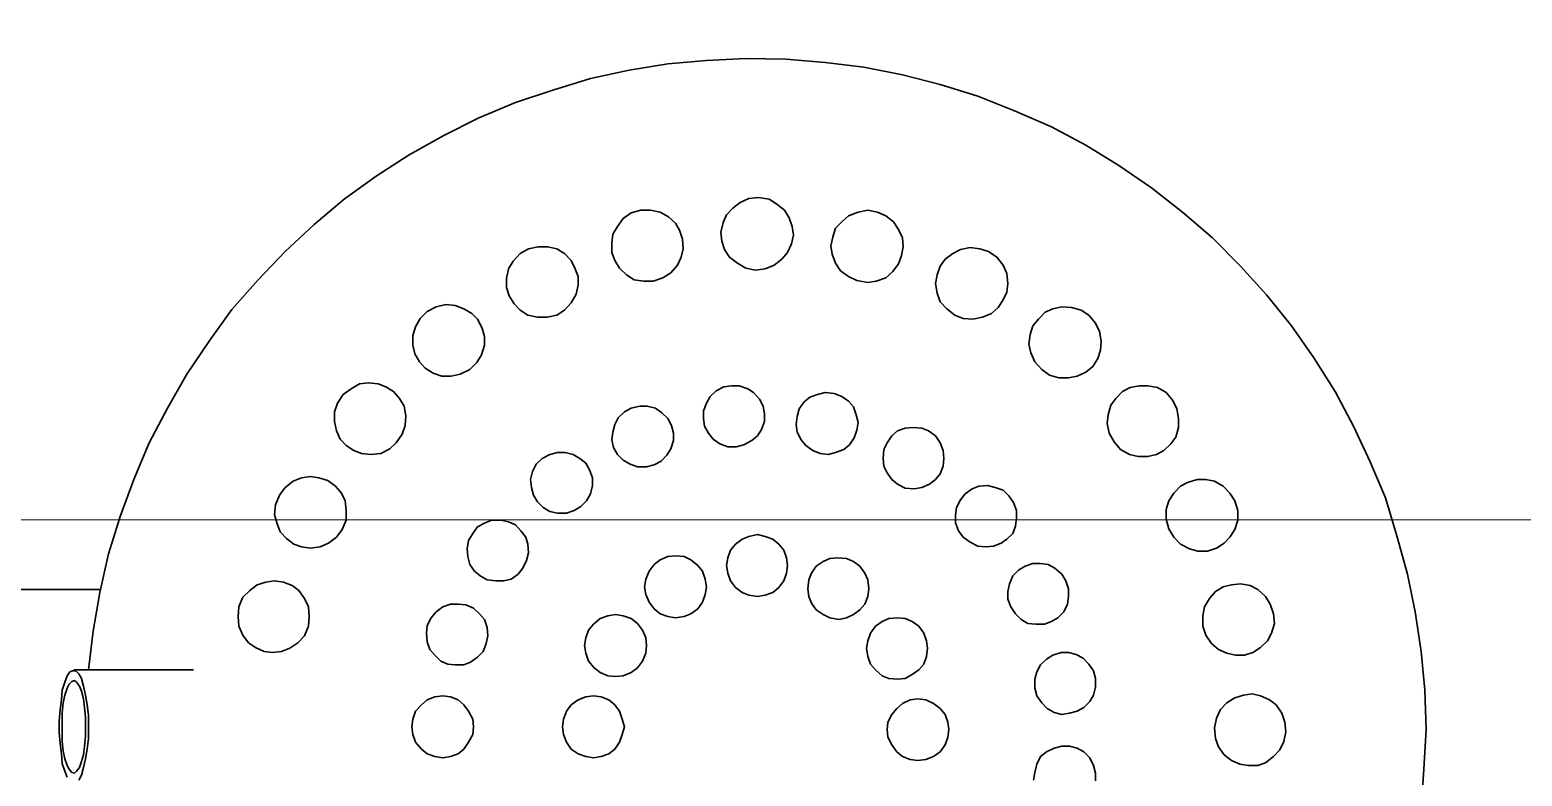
# Model space of a CAD drawing. Extents: x 3377 to 3790, y 1673 to 1846.
# Drawn here: x 3451.4244 to 3451.5698, y 1696.7897 to 1696.8624 of the extents above; entities that cross this region are included whole.
import ezdxf

# ---------------------------------------------------------------- set-up
doc = ezdxf.new("R2010")
doc.units = 0
doc.header["$LTSCALE"] = 2
doc.layers.add('. hachura', color=8, linetype='Continuous', lineweight=0)
doc.layers.add('A-PARED', color=4, linetype='Continuous')
doc.layers.add('Layer 1', color=7, linetype='Continuous')

# ---------------------------------------------------------------- blocks, each defined once
blk = doc.blocks.new('A$C65ee73db')
at = {"layer": 'Layer 1', "color": 8, "lineweight": 35}
for points in [[(0.05025, 0.43553), (0.0539, 0.43628)], [(0.0539, 0.43628), (0.05778, 0.43687)], [(0.05778, 0.43687), (0.06154, 0.43722)], [(0.06154, 0.43722), (0.06538, 0.43734)], [(0.06538, 0.43734), (0.06923, 0.43714)], [(0.06923, 0.43714), (0.07311, 0.43687)], [(0.04649, 0.43451), (0.05025, 0.43553)], [(0.03931, 0.43189), (0.0428, 0.43338)], [(0.0428, 0.43338), (0.04649, 0.43451)], [(0.03582, 0.43028), (0.03931, 0.43189)], [(0.03245, 0.42848), (0.03582, 0.43028)], [(0.02916, 0.4264), (0.03245, 0.42848)], [(0.02606, 0.42424), (0.02916, 0.4264)], [(0.02304, 0.42181), (0.02606, 0.42424)], [(0.06295, 0.42275), (0.06378, 0.4233)], [(0.06378, 0.4233), (0.06464, 0.42358)], [(0.06464, 0.42358), (0.06558, 0.42369)], [(0.06558, 0.42369), (0.06652, 0.4235)], [(0.06652, 0.4235), (0.06734, 0.42311)], [(0.06734, 0.42311), (0.06801, 0.42248)], [(0.02022, 0.41926), (0.02304, 0.42181)], [(0.05174, 0.42095), (0.05241, 0.42169)], [(0.05241, 0.42169), (0.05315, 0.42216)], [(0.05315, 0.42216), (0.05409, 0.42248)], [(0.05409, 0.42248), (0.05503, 0.42256)], [(0.05503, 0.42256), (0.05597, 0.42228)], [(0.05597, 0.42228), (0.05672, 0.42189)], [(0.05672, 0.42189), (0.05739, 0.42122)], [(0.06209, 0.42122), (0.06248, 0.42209)], [(0.06248, 0.42209), (0.06295, 0.42275)], [(0.06801, 0.42248), (0.0686, 0.42169)], [(0.0686, 0.42169), (0.06887, 0.42095)], [(0.05119, 0.41926), (0.05135, 0.4202)], [(0.05135, 0.4202), (0.05174, 0.42095)], [(0.05739, 0.42122), (0.05786, 0.42048)], [(0.05786, 0.42048), (0.05813, 0.41966)], [(0.0619, 0.4204), (0.06209, 0.42122)], [(0.06201, 0.41954), (0.0619, 0.4204)], [(0.06887, 0.42095), (0.06887, 0.42001)], [(0.01747, 0.41652), (0.02022, 0.41926)], [(0.04233, 0.41824), (0.04308, 0.41871)], [(0.04308, 0.41871), (0.04402, 0.41899)], [(0.04402, 0.41899), (0.04496, 0.41899)], [(0.04496, 0.41899), (0.0459, 0.41871)], [(0.0459, 0.41871), (0.04664, 0.41824)], [(0.05127, 0.4184), (0.05119, 0.41926)], [(0.05813, 0.41879), (0.05794, 0.41793)], [(0.05813, 0.41966), (0.05813, 0.41879)], [(0.06229, 0.41871), (0.06201, 0.41954)], [(0.06276, 0.41793), (0.06229, 0.41871)], [(0.06876, 0.41919), (0.0684, 0.4184)], [(0.06887, 0.42001), (0.06876, 0.41919)], [(0.04119, 0.41672), (0.04167, 0.41758)], [(0.04167, 0.41758), (0.04233, 0.41824)], [(0.04664, 0.41824), (0.04723, 0.41766)], [(0.04723, 0.41766), (0.0477, 0.41691)], [(0.05147, 0.41758), (0.05127, 0.4184)], [(0.05194, 0.41683), (0.05147, 0.41758)], [(0.05794, 0.41793), (0.05758, 0.41711)], [(0.06342, 0.4173), (0.06276, 0.41793)], [(0.06425, 0.41691), (0.06342, 0.4173)], [(0.06782, 0.41766), (0.06707, 0.41711)], [(0.0684, 0.4184), (0.06782, 0.41766)], [(0.01497, 0.41362), (0.01747, 0.41652)], [(0.041, 0.41589), (0.04119, 0.41672)], [(0.041, 0.41503), (0.041, 0.41589)], [(0.0477, 0.41691), (0.04798, 0.41605)], [(0.04798, 0.41605), (0.04798, 0.41511)], [(0.0526, 0.41625), (0.05194, 0.41683)], [(0.05343, 0.41577), (0.0526, 0.41625)], [(0.05617, 0.41589), (0.05531, 0.41558)], [(0.05699, 0.41644), (0.05617, 0.41589)], [(0.05758, 0.41711), (0.05699, 0.41644)], [(0.06519, 0.41672), (0.06425, 0.41691)], [(0.06625, 0.41683), (0.06519, 0.41672)], [(0.06707, 0.41711), (0.06625, 0.41683)], [(0.04131, 0.41409), (0.041, 0.41503)], [(0.04798, 0.41511), (0.04778, 0.41428)], [(0.05429, 0.41558), (0.05343, 0.41577)], [(0.05531, 0.41558), (0.05429, 0.41558)], [(0.01261, 0.4106), (0.01497, 0.41362)], [(0.03331, 0.41268), (0.03414, 0.41307)], [(0.03414, 0.41307), (0.03508, 0.41323)], [(0.03508, 0.41323), (0.03594, 0.41323)], [(0.03594, 0.41323), (0.03688, 0.41295)], [(0.03688, 0.41295), (0.03755, 0.41248)], [(0.04167, 0.41342), (0.04131, 0.41409)], [(0.04233, 0.41276), (0.04167, 0.41342)], [(0.04731, 0.41342), (0.04664, 0.41276)], [(0.04778, 0.41428), (0.04731, 0.41342)], [(0.03206, 0.41119), (0.03253, 0.41201)], [(0.03253, 0.41201), (0.03331, 0.41268)], [(0.03755, 0.41248), (0.03818, 0.41181)], [(0.03818, 0.41181), (0.03857, 0.41107)], [(0.04308, 0.41228), (0.04233, 0.41276)], [(0.04394, 0.41201), (0.04308, 0.41228)], [(0.04488, 0.41201), (0.04394, 0.41201)], [(0.04582, 0.41228), (0.04488, 0.41201)], [(0.04664, 0.41276), (0.04582, 0.41228)], [(0.01042, 0.40742), (0.01261, 0.4106)], [(0.0319, 0.41025), (0.03206, 0.41119)], [(0.0319, 0.40938), (0.0319, 0.41025)], [(0.03857, 0.41107), (0.03876, 0.41025)], [(0.03876, 0.41025), (0.03876, 0.40931)], [(0.03206, 0.40852), (0.0319, 0.40938)], [(0.03876, 0.40931), (0.03857, 0.40844)], [(0.00846, 0.40421), (0.01042, 0.40742)], [(0.03245, 0.40778), (0.03206, 0.40852)], [(0.03312, 0.40711), (0.03245, 0.40778)], [(0.03378, 0.40664), (0.03312, 0.40711)], [(0.0381, 0.40758), (0.03735, 0.40695)], [(0.03857, 0.40844), (0.0381, 0.40758)], [(0.02661, 0.40554), (0.02755, 0.4057)], [(0.02755, 0.4057), (0.02841, 0.40562)], [(0.03473, 0.40637), (0.03378, 0.40664)], [(0.03555, 0.40629), (0.03473, 0.40637)], [(0.03649, 0.40648), (0.03555, 0.40629)], [(0.03735, 0.40695), (0.03649, 0.40648)], [(0.00665, 0.40084), (0.00846, 0.40421)], [(0.02453, 0.40374), (0.025, 0.40448)], [(0.025, 0.40448), (0.02579, 0.40515)], [(0.02579, 0.40515), (0.02661, 0.40554)], [(0.02841, 0.40562), (0.02924, 0.40535)], [(0.02924, 0.40535), (0.03002, 0.40488)], [(0.03002, 0.40488), (0.03057, 0.40421)], [(0.03057, 0.40421), (0.03096, 0.40335)], [(0.05841, 0.40393), (0.05899, 0.40448)], [(0.05899, 0.40448), (0.05966, 0.40495)], [(0.05966, 0.40495), (0.06041, 0.40515)], [(0.06041, 0.40515), (0.06123, 0.40515)], [(0.06123, 0.40515), (0.06201, 0.40495)], [(0.06201, 0.40495), (0.06264, 0.4046)], [(0.06264, 0.4046), (0.06323, 0.40401)], [(0.06754, 0.40401), (0.06813, 0.4046)], [(0.06813, 0.4046), (0.06887, 0.40495)], [(0.06887, 0.40495), (0.06962, 0.40515)], [(0.06962, 0.40515), (0.07036, 0.40515)], [(0.02418, 0.40186), (0.02426, 0.4028)], [(0.02426, 0.4028), (0.02453, 0.40374)], [(0.03096, 0.40335), (0.03112, 0.40252)], [(0.05786, 0.40252), (0.05805, 0.40327)], [(0.05805, 0.40327), (0.05841, 0.40393)], [(0.06323, 0.40401), (0.06358, 0.40335)], [(0.06358, 0.40335), (0.06378, 0.4026)], [(0.06699, 0.4026), (0.06719, 0.40335)], [(0.06719, 0.40335), (0.06754, 0.40401)], [(0.02438, 0.40099), (0.02418, 0.40186)], [(0.03112, 0.40158), (0.03084, 0.40064)], [(0.03112, 0.40252), (0.03112, 0.40158)], [(0.04966, 0.40119), (0.05025, 0.40186)], [(0.05025, 0.40186), (0.05088, 0.40225)], [(0.05088, 0.40225), (0.05166, 0.40252)], [(0.05166, 0.40252), (0.05241, 0.40252)], [(0.05241, 0.40252), (0.05315, 0.40241)], [(0.05315, 0.40241), (0.0539, 0.40205)], [(0.0539, 0.40205), (0.05449, 0.40146)], [(0.05449, 0.40146), (0.05484, 0.40084)], [(0.05786, 0.40178), (0.05786, 0.40252)], [(0.05813, 0.40099), (0.05786, 0.40178)], [(0.06389, 0.40186), (0.0637, 0.40111)], [(0.06378, 0.4026), (0.06389, 0.40186)], [(0.06699, 0.40186), (0.06699, 0.4026)], [(0.06719, 0.40111), (0.06699, 0.40186)], [(0.00509, 0.39723), (0.00665, 0.40084)], [(0.02473, 0.40025), (0.02438, 0.40099)], [(0.02539, 0.39958), (0.02473, 0.40025)], [(0.0303, 0.3999), (0.02955, 0.39923)], [(0.03084, 0.40064), (0.0303, 0.3999)], [(0.04919, 0.39978), (0.04931, 0.40052)], [(0.04931, 0.40052), (0.04966, 0.40119)], [(0.05484, 0.40084), (0.05511, 0.40017)], [(0.05511, 0.40017), (0.05511, 0.39931)], [(0.05852, 0.40037), (0.05813, 0.40099)], [(0.05907, 0.39978), (0.05852, 0.40037)], [(0.06276, 0.3999), (0.06209, 0.39943)], [(0.06331, 0.40044), (0.06276, 0.3999)], [(0.0637, 0.40111), (0.06331, 0.40044)], [(0.06754, 0.40037), (0.06719, 0.40111)], [(0.06801, 0.39978), (0.06754, 0.40037)], [(0.02606, 0.39903), (0.02539, 0.39958)], [(0.02688, 0.39876), (0.02606, 0.39903)], [(0.02783, 0.39864), (0.02688, 0.39876)], [(0.02869, 0.39884), (0.02783, 0.39864)], [(0.02955, 0.39923), (0.02869, 0.39884)], [(0.04919, 0.39903), (0.04919, 0.39978)], [(0.04947, 0.39829), (0.04919, 0.39903)], [(0.05503, 0.39856), (0.05464, 0.3979)], [(0.05511, 0.39931), (0.05503, 0.39856)], [(0.05974, 0.39943), (0.05907, 0.39978)], [(0.06048, 0.39923), (0.05974, 0.39943)], [(0.06135, 0.39923), (0.06048, 0.39923)], [(0.06209, 0.39943), (0.06135, 0.39923)], [(0.06876, 0.39943), (0.06801, 0.39978)], [(0.06954, 0.39923), (0.06876, 0.39943)], [(0.07029, 0.39911), (0.06954, 0.39923)], [(0.00368, 0.39366), (0.00509, 0.39723)], [(0.04261, 0.39668), (0.04327, 0.39715)], [(0.04327, 0.39715), (0.04402, 0.39743)], [(0.04402, 0.39743), (0.04476, 0.39743)], [(0.04476, 0.39743), (0.04555, 0.39735)], [(0.04555, 0.39735), (0.04629, 0.39707)], [(0.04629, 0.39707), (0.04684, 0.39649)], [(0.04986, 0.39762), (0.04947, 0.39829)], [(0.05041, 0.39707), (0.04986, 0.39762)], [(0.05119, 0.39676), (0.05041, 0.39707)], [(0.05409, 0.39735), (0.05343, 0.39688)], [(0.05464, 0.3979), (0.05409, 0.39735)], [(0.01881, 0.39472), (0.01936, 0.39554)], [(0.01936, 0.39554), (0.02014, 0.39613)], [(0.02014, 0.39613), (0.02096, 0.39649)], [(0.02096, 0.39649), (0.02191, 0.3966)], [(0.02191, 0.3966), (0.02277, 0.39649)], [(0.02277, 0.39649), (0.02351, 0.39613)], [(0.02351, 0.39613), (0.02426, 0.39566)], [(0.02426, 0.39566), (0.02485, 0.395)], [(0.04178, 0.39535), (0.04206, 0.39613)], [(0.04206, 0.39613), (0.04261, 0.39668)], [(0.04684, 0.39649), (0.04723, 0.39594)], [(0.04723, 0.39594), (0.04751, 0.39519)], [(0.05194, 0.3966), (0.05119, 0.39676)], [(0.05268, 0.3966), (0.05194, 0.3966)], [(0.05343, 0.39688), (0.05268, 0.3966)], [(0.01853, 0.39386), (0.01881, 0.39472)], [(0.02485, 0.395), (0.0252, 0.39413)], [(0.0252, 0.39413), (0.02539, 0.39319)], [(0.04159, 0.3946), (0.04178, 0.39535)], [(0.04167, 0.39378), (0.04159, 0.3946)], [(0.04751, 0.39519), (0.04759, 0.39441)], [(0.04759, 0.39441), (0.04751, 0.39366)], [(0.00254, 0.39002), (0.00368, 0.39366)], [(0.01842, 0.39292), (0.01853, 0.39386)], [(0.01861, 0.39198), (0.01842, 0.39292)], [(0.02539, 0.39319), (0.02532, 0.39225)], [(0.04194, 0.39311), (0.04167, 0.39378)], [(0.04241, 0.39245), (0.04194, 0.39311)], [(0.04711, 0.39292), (0.04664, 0.39225)], [(0.04751, 0.39366), (0.04711, 0.39292)], [(0.019, 0.39123), (0.01861, 0.39198)], [(0.01955, 0.39049), (0.019, 0.39123)], [(0.025, 0.39143), (0.02438, 0.39064)], [(0.02532, 0.39225), (0.025, 0.39143)], [(0.043, 0.39198), (0.04241, 0.39245)], [(0.04374, 0.39158), (0.043, 0.39198)], [(0.04449, 0.39151), (0.04374, 0.39158)], [(0.04523, 0.39151), (0.04449, 0.39151)], [(0.04602, 0.39178), (0.04523, 0.39151)], [(0.04664, 0.39225), (0.04602, 0.39178)], [(0.0016, 0.38633), (0.00254, 0.39002)], [(0.02022, 0.39002), (0.01955, 0.39049)], [(0.02108, 0.3897), (0.02022, 0.39002)], [(0.02191, 0.38955), (0.02108, 0.3897)], [(0.02285, 0.3897), (0.02191, 0.38955)], [(0.02371, 0.39002), (0.02285, 0.3897)], [(0.02438, 0.39064), (0.02371, 0.39002)], [(0.03676, 0.38955), (0.03743, 0.39002)], [(0.03743, 0.39002), (0.03818, 0.39029)], [(0.03818, 0.39029), (0.03896, 0.39037)], [(0.03896, 0.39037), (0.0397, 0.39029)], [(0.0397, 0.39029), (0.04045, 0.39002)], [(0.04045, 0.39002), (0.041, 0.38955)], [(0.06284, 0.38935), (0.06331, 0.39002)], [(0.06331, 0.39002), (0.06389, 0.39049)], [(0.06389, 0.39049), (0.06464, 0.39076)], [(0.06464, 0.39076), (0.06538, 0.39084)], [(0.06538, 0.39084), (0.06613, 0.39076)], [(0.06613, 0.39076), (0.06687, 0.39049)], [(0.06687, 0.39049), (0.06754, 0.39002)], [(0.06754, 0.39002), (0.06801, 0.38935)], [(0.03594, 0.38735), (0.03602, 0.38821)], [(0.03602, 0.38821), (0.03629, 0.38888)], [(0.03629, 0.38888), (0.03676, 0.38955)], [(0.041, 0.38955), (0.04147, 0.38896)], [(0.04147, 0.38896), (0.04178, 0.38821)], [(0.04178, 0.38821), (0.04194, 0.38747)], [(0.05531, 0.38794), (0.05597, 0.38841)], [(0.05597, 0.38841), (0.05672, 0.38868)], [(0.05672, 0.38868), (0.05746, 0.38876)], [(0.05746, 0.38876), (0.05825, 0.38868)], [(0.05825, 0.38868), (0.05899, 0.38841)], [(0.05899, 0.38841), (0.05954, 0.38794)], [(0.06237, 0.38782), (0.06248, 0.3886)], [(0.06248, 0.3886), (0.06284, 0.38935)], [(0.06801, 0.38935), (0.06829, 0.3886)], [(0.06829, 0.3886), (0.0684, 0.38782)], [(0.03602, 0.38661), (0.03594, 0.38735)], [(0.04194, 0.38747), (0.04186, 0.38661)], [(0.05456, 0.38661), (0.05484, 0.38727)], [(0.05484, 0.38727), (0.05531, 0.38794)], [(0.05954, 0.38794), (0.06001, 0.38727)], [(0.06001, 0.38727), (0.06041, 0.38661)], [(0.06248, 0.38708), (0.06237, 0.38782)], [(0.06284, 0.38633), (0.06248, 0.38708)], [(0.06829, 0.38708), (0.06801, 0.38633)], [(0.0684, 0.38782), (0.06829, 0.38708)], [(0.00085, 0.38257), (0.0016, 0.38633)], [(0.01532, 0.38472), (0.01591, 0.38547)], [(0.01591, 0.38547), (0.01665, 0.38594)], [(0.01665, 0.38594), (0.01747, 0.38633)], [(0.01747, 0.38633), (0.01834, 0.38641)], [(0.01834, 0.38641), (0.0192, 0.38625)], [(0.0192, 0.38625), (0.02002, 0.38594)], [(0.02002, 0.38594), (0.02077, 0.38539)], [(0.02077, 0.38539), (0.02136, 0.38472)], [(0.03629, 0.38586), (0.03602, 0.38661)], [(0.03676, 0.38531), (0.03629, 0.38586)], [(0.03743, 0.38484), (0.03676, 0.38531)], [(0.041, 0.38531), (0.04037, 0.38484)], [(0.04147, 0.38586), (0.041, 0.38531)], [(0.04186, 0.38661), (0.04147, 0.38586)], [(0.05449, 0.38586), (0.05456, 0.38661)], [(0.05456, 0.385), (0.05449, 0.38586)], [(0.06041, 0.38661), (0.06048, 0.38586)], [(0.06048, 0.38586), (0.06041, 0.385)], [(0.06331, 0.38578), (0.06284, 0.38633)], [(0.06389, 0.38531), (0.06331, 0.38578)], [(0.06464, 0.38492), (0.06389, 0.38531)], [(0.06687, 0.38531), (0.06613, 0.38492)], [(0.06754, 0.38578), (0.06687, 0.38531)], [(0.06801, 0.38633), (0.06754, 0.38578)], [(0.01477, 0.38296), (0.01497, 0.3839)], [(0.01497, 0.3839), (0.01532, 0.38472)], [(0.02136, 0.38472), (0.02171, 0.38378)], [(0.0381, 0.38453), (0.03743, 0.38484)], [(0.03896, 0.38445), (0.0381, 0.38453)], [(0.0397, 0.38453), (0.03896, 0.38445)], [(0.04037, 0.38484), (0.0397, 0.38453)], [(0.05484, 0.38437), (0.05456, 0.385)], [(0.05531, 0.3837), (0.05484, 0.38437)], [(0.06013, 0.38437), (0.05954, 0.3837)], [(0.06041, 0.385), (0.06013, 0.38437)], [(0.06538, 0.38484), (0.06464, 0.38492)], [(0.06613, 0.38492), (0.06538, 0.38484)], [(0.00038, 0.3788), (0.00085, 0.38257)], [(0.01497, 0.38202), (0.01477, 0.38296)], [(0.02183, 0.38296), (0.02163, 0.3819)], [(0.02171, 0.38378), (0.02183, 0.38296)], [(0.04947, 0.38217), (0.05013, 0.38265)], [(0.05013, 0.38265), (0.0508, 0.38296)], [(0.0508, 0.38296), (0.05166, 0.38304)], [(0.05166, 0.38304), (0.05241, 0.38296)], [(0.05241, 0.38296), (0.05315, 0.38265)], [(0.05315, 0.38265), (0.0537, 0.38217)], [(0.05597, 0.38323), (0.05531, 0.3837)], [(0.05672, 0.38296), (0.05597, 0.38323)], [(0.05746, 0.38284), (0.05672, 0.38296)], [(0.05825, 0.38296), (0.05746, 0.38284)], [(0.05899, 0.38323), (0.05825, 0.38296)], [(0.05954, 0.3837), (0.05899, 0.38323)], [(0.01532, 0.38108), (0.01497, 0.38202)], [(0.01591, 0.38041), (0.01532, 0.38108)], [(0.02124, 0.38108), (0.02069, 0.38029)], [(0.02163, 0.3819), (0.02124, 0.38108)], [(0.03292, 0.38041), (0.03339, 0.38108)], [(0.03339, 0.38108), (0.03394, 0.38155)], [(0.03394, 0.38155), (0.03473, 0.38182)], [(0.03473, 0.38182), (0.03547, 0.38202)], [(0.03547, 0.38202), (0.03622, 0.3819)], [(0.03622, 0.3819), (0.03696, 0.38163)], [(0.03696, 0.38163), (0.03763, 0.38116)], [(0.03763, 0.38116), (0.0381, 0.38061)], [(0.04872, 0.38088), (0.049, 0.38155)], [(0.049, 0.38155), (0.04947, 0.38217)], [(0.0537, 0.38217), (0.05417, 0.38155)], [(0.05417, 0.38155), (0.05449, 0.38088)], [(0.01653, 0.37982), (0.01591, 0.38041)], [(0.0174, 0.37955), (0.01653, 0.37982)], [(0.01826, 0.37935), (0.0174, 0.37955)], [(0.01908, 0.37947), (0.01826, 0.37935)], [(0.01995, 0.37982), (0.01908, 0.37947)], [(0.02069, 0.38029), (0.01995, 0.37982)], [(0.03253, 0.3788), (0.03265, 0.37967)], [(0.03265, 0.37967), (0.03292, 0.38041)], [(0.0381, 0.38061), (0.03837, 0.37982)], [(0.03837, 0.37982), (0.03857, 0.37908)], [(0.04864, 0.38002), (0.04872, 0.38088)], [(0.04872, 0.37927), (0.04864, 0.38002)], [(0.05449, 0.38088), (0.05464, 0.38014)], [(0.05464, 0.38014), (0.05449, 0.37927)], [(0.00007, 0.37496), (0.00038, 0.3788)], [(0.03273, 0.37806), (0.03253, 0.3788)], [(0.033, 0.37731), (0.03273, 0.37806)], [(0.03849, 0.37833), (0.03818, 0.37759)], [(0.03857, 0.37908), (0.03849, 0.37833)], [(0.049, 0.37861), (0.04872, 0.37927)], [(0.04947, 0.37794), (0.049, 0.37861)], [(0.05417, 0.37861), (0.0537, 0.37794)], [(0.05449, 0.37927), (0.05417, 0.37861)], [(0.03347, 0.37673), (0.033, 0.37731)], [(0.03414, 0.37626), (0.03347, 0.37673)], [(0.03771, 0.37692), (0.03716, 0.37645)], [(0.03818, 0.37759), (0.03771, 0.37692)], [(0.05013, 0.37747), (0.04947, 0.37794)], [(0.0508, 0.3772), (0.05013, 0.37747)], [(0.05166, 0.37712), (0.0508, 0.3772)], [(0.05241, 0.3772), (0.05166, 0.37712)], [(0.05307, 0.37747), (0.05241, 0.3772)], [(0.0537, 0.37794), (0.05307, 0.37747)], [(0.01477, 0.37484), (0.01551, 0.37531)], [(0.01551, 0.37531), (0.01638, 0.37559)], [(0.01638, 0.37559), (0.0172, 0.37571)], [(0.0172, 0.37571), (0.01806, 0.37551)], [(0.01806, 0.37551), (0.01889, 0.37512)], [(0.01889, 0.37512), (0.01955, 0.37457)], [(0.03488, 0.37606), (0.03414, 0.37626)], [(0.03567, 0.37598), (0.03488, 0.37606)], [(0.03641, 0.37606), (0.03567, 0.37598)], [(0.03716, 0.37645), (0.03641, 0.37606)], [(0.04864, 0.37504), (0.04939, 0.37512)], [(0.04939, 0.37512), (0.05013, 0.37504)], [(-0.00001, 0.37108), (0.00007, 0.37496)], [(0.01371, 0.37335), (0.01418, 0.3741)], [(0.01418, 0.3741), (0.01477, 0.37484)], [(0.01955, 0.37457), (0.02014, 0.37382)], [(0.02014, 0.37382), (0.02049, 0.37296)], [(0.04657, 0.37296), (0.04684, 0.37371)], [(0.04684, 0.37371), (0.04731, 0.37429)], [(0.04731, 0.37429), (0.0479, 0.37477)], [(0.0479, 0.37477), (0.04864, 0.37504)], [(0.05013, 0.37504), (0.05088, 0.37477)], [(0.05088, 0.37477), (0.05155, 0.37429)], [(0.05155, 0.37429), (0.05202, 0.37371)], [(0.05202, 0.37371), (0.05229, 0.37296)], [(0.01355, 0.37229), (0.01371, 0.37335)], [(0.01363, 0.37135), (0.01355, 0.37229)], [(0.02049, 0.37296), (0.02061, 0.37202)], [(0.03253, 0.37182), (0.0332, 0.37241)], [(0.0332, 0.37241), (0.03386, 0.37277)], [(0.03386, 0.37277), (0.03461, 0.37288)], [(0.03461, 0.37288), (0.03535, 0.37288)], [(0.03535, 0.37288), (0.03614, 0.37261)], [(0.03614, 0.37261), (0.03676, 0.37222)], [(0.03676, 0.37222), (0.03723, 0.37167)], [(0.04637, 0.37222), (0.04657, 0.37296)], [(0.04657, 0.37135), (0.04637, 0.37222)], [(0.05229, 0.37296), (0.05241, 0.37222)], [(0.05241, 0.37222), (0.05229, 0.37135)], [(0.00019, 0.36724), (-0.00001, 0.37108)], [(0.01403, 0.37053), (0.01363, 0.37135)], [(0.02042, 0.37108), (0.01995, 0.37026)], [(0.02061, 0.37202), (0.02042, 0.37108)], [(0.0319, 0.37041), (0.03218, 0.37128)], [(0.03218, 0.37128), (0.03253, 0.37182)], [(0.03723, 0.37167), (0.03763, 0.37088)], [(0.03763, 0.37088), (0.03782, 0.37014)], [(0.04684, 0.37073), (0.04657, 0.37135)], [(0.05229, 0.37135), (0.05202, 0.37073)], [(0.01457, 0.36979), (0.01403, 0.37053)], [(0.01524, 0.3692), (0.01457, 0.36979)], [(0.01936, 0.36947), (0.01861, 0.369)], [(0.01995, 0.37026), (0.01936, 0.36947)], [(0.0319, 0.36967), (0.0319, 0.37041)], [(0.03198, 0.36892), (0.0319, 0.36967)], [(0.03782, 0.36932), (0.03755, 0.36853)], [(0.03782, 0.37014), (0.03782, 0.36932)], [(0.04731, 0.37006), (0.04684, 0.37073)], [(0.0479, 0.36959), (0.04731, 0.37006)], [(0.04864, 0.36932), (0.0479, 0.36959)], [(0.04939, 0.3692), (0.04864, 0.36932)], [(0.05013, 0.36932), (0.04939, 0.3692)], [(0.05088, 0.36959), (0.05013, 0.36932)], [(0.05155, 0.37006), (0.05088, 0.36959)], [(0.05202, 0.37073), (0.05155, 0.37006)], [(0.01599, 0.36885), (0.01524, 0.3692)], [(0.01693, 0.36865), (0.01599, 0.36885)], [(0.01779, 0.36873), (0.01693, 0.36865)], [(0.01861, 0.369), (0.01779, 0.36873)], [(0.03237, 0.36818), (0.03198, 0.36892)], [(0.03292, 0.36759), (0.03237, 0.36818)], [(0.03708, 0.3679), (0.03649, 0.36743)], [(0.03755, 0.36853), (0.03708, 0.3679)], [(0.00054, 0.36347), (0.00019, 0.36724)], [(0.03359, 0.36724), (0.03292, 0.36759)], [(0.03433, 0.36696), (0.03359, 0.36724)], [(0.03508, 0.36696), (0.03433, 0.36696)], [(0.03582, 0.36704), (0.03508, 0.36696)], [(0.03649, 0.36743), (0.03582, 0.36704)], [(0.04884, 0.36571), (0.04939, 0.36638)], [(0.04939, 0.36638), (0.04994, 0.36685)], [(0.04994, 0.36685), (0.05072, 0.36712)], [(0.05072, 0.36712), (0.05147, 0.36724)], [(0.05147, 0.36724), (0.05221, 0.36712)], [(0.05221, 0.36712), (0.05296, 0.36685)], [(0.05296, 0.36685), (0.05362, 0.36638)], [(0.05362, 0.36638), (0.05409, 0.36571)], [(0.01759, 0.36489), (0.01853, 0.36496)], [(0.01853, 0.36496), (0.01936, 0.36477)], [(0.04845, 0.36422), (0.04853, 0.36508)], [(0.04853, 0.36508), (0.04884, 0.36571)], [(0.05409, 0.36571), (0.05437, 0.36508)], [(0.05437, 0.36508), (0.05449, 0.36422)], [(0.00113, 0.35971), (0.00054, 0.36347)], [(0.01497, 0.36273), (0.01544, 0.36355)], [(0.01544, 0.36355), (0.01606, 0.36422)], [(0.01606, 0.36422), (0.01673, 0.36461)], [(0.01673, 0.36461), (0.01759, 0.36489)], [(0.01936, 0.36477), (0.02014, 0.36441)], [(0.02014, 0.36441), (0.02089, 0.36375)], [(0.02089, 0.36375), (0.02136, 0.363)], [(0.03453, 0.36289), (0.03508, 0.36347)], [(0.03508, 0.36347), (0.03574, 0.36383)], [(0.03574, 0.36383), (0.03649, 0.36402)], [(0.03649, 0.36402), (0.03723, 0.36402)], [(0.03723, 0.36402), (0.03802, 0.36375)], [(0.03802, 0.36375), (0.03865, 0.36336)], [(0.04853, 0.36347), (0.04845, 0.36422)], [(0.04884, 0.36273), (0.04853, 0.36347)], [(0.05437, 0.36347), (0.05409, 0.36273)], [(0.05449, 0.36422), (0.05437, 0.36347)], [(0.01477, 0.36179), (0.01497, 0.36273)], [(0.02136, 0.363), (0.02171, 0.36206)], [(0.02171, 0.36206), (0.02171, 0.36112)], [(0.03386, 0.36147), (0.03406, 0.36226)], [(0.03406, 0.36226), (0.03453, 0.36289)], [(0.03865, 0.36336), (0.03923, 0.36281)], [(0.03923, 0.36281), (0.03959, 0.36214)], [(0.03959, 0.36214), (0.03978, 0.3614)], [(0.04931, 0.36214), (0.04884, 0.36273)], [(0.04994, 0.36167), (0.04931, 0.36214)], [(0.05362, 0.36214), (0.05296, 0.36167)], [(0.05409, 0.36273), (0.05362, 0.36214)], [(0.01477, 0.36085), (0.01477, 0.36179)], [(0.01504, 0.35991), (0.01477, 0.36085)], [(0.02171, 0.36112), (0.02155, 0.36018)], [(0.03386, 0.36073), (0.03386, 0.36147)], [(0.03406, 0.35991), (0.03386, 0.36073)], [(0.03978, 0.3614), (0.03978, 0.36053)], [(0.05072, 0.36132), (0.04994, 0.36167)], [(0.05147, 0.3612), (0.05072, 0.36132)], [(0.05221, 0.36132), (0.05147, 0.3612)], [(0.05296, 0.36167), (0.05221, 0.36132)], [(0.05503, 0.36053), (0.0557, 0.361)], [(0.0557, 0.361), (0.05645, 0.36132)], [(0.05645, 0.36132), (0.05719, 0.3614)], [(0.05719, 0.3614), (0.05794, 0.36132)], [(0.05794, 0.36132), (0.05872, 0.361)], [(0.05872, 0.361), (0.05935, 0.36053)], [(0.00195, 0.35595), (0.00113, 0.35971)], [(0.01559, 0.35912), (0.01504, 0.35991)], [(0.01638, 0.35857), (0.01559, 0.35912)], [(0.02108, 0.35944), (0.02042, 0.35877)], [(0.02155, 0.36018), (0.02108, 0.35944)], [(0.03441, 0.35924), (0.03406, 0.35991)], [(0.035, 0.35865), (0.03441, 0.35924)], [(0.03912, 0.35912), (0.03857, 0.35857)], [(0.03951, 0.35979), (0.03912, 0.35912)], [(0.03978, 0.36053), (0.03951, 0.35979)], [(0.05417, 0.35838), (0.05429, 0.35912)], [(0.05429, 0.35912), (0.05456, 0.35991)], [(0.05456, 0.35991), (0.05503, 0.36053)], [(0.05935, 0.36053), (0.05982, 0.35991)], [(0.05982, 0.35991), (0.06013, 0.35912)], [(0.06013, 0.35912), (0.06021, 0.35838)], [(0.06437, 0.35904), (0.06511, 0.35924)], [(0.06511, 0.35924), (0.06585, 0.35904)], [(0.01712, 0.3581), (0.01638, 0.35857)], [(0.01795, 0.35802), (0.01712, 0.3581)], [(0.01889, 0.35802), (0.01795, 0.35802)], [(0.01967, 0.3583), (0.01889, 0.35802)], [(0.02042, 0.35877), (0.01967, 0.3583)], [(0.03567, 0.3583), (0.035, 0.35865)], [(0.03641, 0.3581), (0.03567, 0.3583)], [(0.03716, 0.35802), (0.03641, 0.3581)], [(0.0379, 0.35818), (0.03716, 0.35802)], [(0.03857, 0.35857), (0.0379, 0.35818)], [(0.05429, 0.35763), (0.05417, 0.35838)], [(0.06021, 0.35838), (0.06013, 0.35763)], [(0.06217, 0.35697), (0.06248, 0.35771)], [(0.06248, 0.35771), (0.06295, 0.3583)], [(0.06295, 0.3583), (0.06358, 0.35877)], [(0.06358, 0.35877), (0.06437, 0.35904)], [(0.06585, 0.35904), (0.0666, 0.35877)], [(0.0666, 0.35877), (0.06727, 0.3583)], [(0.06727, 0.3583), (0.06774, 0.35771)], [(0.06774, 0.35771), (0.06801, 0.35697)], [(0.05456, 0.35689), (0.05429, 0.35763)], [(0.05511, 0.35622), (0.05456, 0.35689)], [(0.0557, 0.35575), (0.05511, 0.35622)], [(0.05935, 0.3563), (0.05872, 0.35575)], [(0.05982, 0.35689), (0.05935, 0.3563)], [(0.06013, 0.35763), (0.05982, 0.35689)], [(0.06209, 0.35622), (0.06217, 0.35697)], [(0.06217, 0.35548), (0.06209, 0.35622)], [(0.06801, 0.35697), (0.06813, 0.35622)], [(0.06813, 0.35622), (0.06801, 0.35548)], [(0.00309, 0.35226), (0.00195, 0.35595)], [(0.03857, 0.35426), (0.03896, 0.35489)], [(0.03896, 0.35489), (0.03943, 0.35548)], [(0.03943, 0.35548), (0.04006, 0.35583)], [(0.04006, 0.35583), (0.04084, 0.35614)], [(0.04084, 0.35614), (0.04159, 0.35614)], [(0.04159, 0.35614), (0.04241, 0.35595)], [(0.04241, 0.35595), (0.04308, 0.35555)], [(0.04308, 0.35555), (0.04366, 0.35501)], [(0.04366, 0.35501), (0.04402, 0.35434)], [(0.05645, 0.35548), (0.0557, 0.35575)], [(0.05719, 0.35536), (0.05645, 0.35548)], [(0.05794, 0.35548), (0.05719, 0.35536)], [(0.05872, 0.35575), (0.05794, 0.35548)], [(0.06248, 0.35473), (0.06217, 0.35548)], [(0.06801, 0.35548), (0.06774, 0.35473)], [(0.01853, 0.35265), (0.019, 0.3534)], [(0.019, 0.3534), (0.01967, 0.35406)], [(0.01967, 0.35406), (0.02042, 0.35442)], [(0.02042, 0.35442), (0.02124, 0.35473)], [(0.02124, 0.35473), (0.0221, 0.35473)], [(0.0221, 0.35473), (0.02296, 0.35453)], [(0.02296, 0.35453), (0.02379, 0.35406)], [(0.02379, 0.35406), (0.02453, 0.3534)], [(0.02453, 0.3534), (0.025, 0.35265)], [(0.03837, 0.35348), (0.03857, 0.35426)], [(0.03837, 0.35273), (0.03837, 0.35348)], [(0.04402, 0.35434), (0.04429, 0.35359)], [(0.04429, 0.35359), (0.04429, 0.35273)], [(0.06295, 0.35406), (0.06248, 0.35473)], [(0.06358, 0.35359), (0.06295, 0.35406)], [(0.06437, 0.35332), (0.06358, 0.35359)], [(0.06511, 0.3532), (0.06437, 0.35332)], [(0.06585, 0.35332), (0.06511, 0.3532)], [(0.0666, 0.35359), (0.06585, 0.35332)], [(0.06727, 0.35406), (0.0666, 0.35359)], [(0.06774, 0.35473), (0.06727, 0.35406)], [(0.0043, 0.34862), (0.00309, 0.35226)], [(0.01834, 0.35179), (0.01853, 0.35265)], [(0.025, 0.35265), (0.0252, 0.35171)], [(0.03857, 0.35199), (0.03837, 0.35273)], [(0.03896, 0.35124), (0.03857, 0.35199)], [(0.04414, 0.35199), (0.04374, 0.35132)], [(0.04429, 0.35273), (0.04414, 0.35199)], [(0.01834, 0.35085), (0.01834, 0.35179)], [(0.01853, 0.34991), (0.01834, 0.35085)], [(0.0252, 0.35077), (0.025, 0.34983)], [(0.0252, 0.35171), (0.0252, 0.35077)], [(0.03951, 0.35065), (0.03896, 0.35124)], [(0.04025, 0.3503), (0.03951, 0.35065)], [(0.04253, 0.35038), (0.04178, 0.35018)], [(0.04319, 0.35077), (0.04253, 0.35038)], [(0.04374, 0.35132), (0.04319, 0.35077)], [(0.019, 0.34909), (0.01853, 0.34991)], [(0.01975, 0.34842), (0.019, 0.34909)], [(0.02453, 0.34909), (0.02391, 0.3485)], [(0.025, 0.34983), (0.02453, 0.34909)], [(0.041, 0.3501), (0.04025, 0.3503)], [(0.04178, 0.35018), (0.041, 0.3501)], [(0.04543, 0.34862), (0.04602, 0.34916)], [(0.04602, 0.34916), (0.04664, 0.34963)], [(0.04664, 0.34963), (0.04731, 0.34983)], [(0.04731, 0.34983), (0.04817, 0.34991)], [(0.04817, 0.34991), (0.04892, 0.34971)], [(0.04892, 0.34971), (0.04966, 0.34936)], [(0.04966, 0.34936), (0.05025, 0.34889)], [(0.00583, 0.34501), (0.0043, 0.34862)], [(0.02049, 0.34795), (0.01975, 0.34842)], [(0.02144, 0.34775), (0.02049, 0.34795)], [(0.0223, 0.34775), (0.02144, 0.34775)], [(0.02312, 0.34803), (0.0223, 0.34775)], [(0.02391, 0.3485), (0.02312, 0.34803)], [(0.04496, 0.3472), (0.04515, 0.34795)], [(0.04515, 0.34795), (0.04543, 0.34862)], [(0.05025, 0.34889), (0.05072, 0.34822)], [(0.05072, 0.34822), (0.05088, 0.34748)], [(0.05088, 0.34748), (0.05088, 0.34673)], [(0.04496, 0.34634), (0.04496, 0.3472)], [(0.04523, 0.34567), (0.04496, 0.34634)], [(0.05088, 0.34673), (0.0508, 0.34587)], [(0.00752, 0.34164), (0.00583, 0.34501)], [(0.02485, 0.34438), (0.02539, 0.34493)], [(0.02539, 0.34493), (0.02626, 0.3454)], [(0.02626, 0.3454), (0.02708, 0.3456)], [(0.02708, 0.3456), (0.02794, 0.3456)], [(0.02794, 0.3456), (0.02888, 0.34532)], [(0.02888, 0.34532), (0.02963, 0.34485)], [(0.02963, 0.34485), (0.0303, 0.34418)], [(0.04562, 0.34493), (0.04523, 0.34567)], [(0.04629, 0.34446), (0.04562, 0.34493)], [(0.04994, 0.34465), (0.04931, 0.34418)], [(0.05041, 0.3452), (0.04994, 0.34465)], [(0.0508, 0.34587), (0.05041, 0.3452)], [(0.05354, 0.34454), (0.05409, 0.34513)], [(0.05409, 0.34513), (0.05464, 0.3456)], [(0.05464, 0.3456), (0.05543, 0.34587)], [(0.05543, 0.34587), (0.05625, 0.34595)], [(0.05625, 0.34595), (0.05699, 0.34579)], [(0.05699, 0.34579), (0.05778, 0.34548)], [(0.05778, 0.34548), (0.05833, 0.34493)], [(0.05833, 0.34493), (0.0588, 0.34426)], [(0.02406, 0.34277), (0.02438, 0.3436)], [(0.02438, 0.3436), (0.02485, 0.34438)], [(0.0303, 0.34418), (0.03077, 0.34324)], [(0.03077, 0.34324), (0.03096, 0.34238)], [(0.04696, 0.34407), (0.04629, 0.34446)], [(0.04778, 0.34391), (0.04696, 0.34407)], [(0.04853, 0.34399), (0.04778, 0.34391)], [(0.04931, 0.34418), (0.04853, 0.34399)], [(0.05315, 0.34305), (0.05323, 0.34379)], [(0.05323, 0.34379), (0.05354, 0.34454)], [(0.0588, 0.34426), (0.05907, 0.3436)], [(0.05907, 0.3436), (0.05907, 0.34277)], [(0.06248, 0.34305), (0.06295, 0.3436)], [(0.06295, 0.3436), (0.06358, 0.34407)], [(0.06358, 0.34407), (0.06437, 0.34446)], [(0.06437, 0.34446), (0.06511, 0.34454)], [(0.06511, 0.34454), (0.06585, 0.34446)], [(0.06585, 0.34446), (0.0666, 0.34407)], [(0.0666, 0.34407), (0.06727, 0.3436)], [(0.06727, 0.3436), (0.06774, 0.34305)], [(0.02398, 0.34183), (0.02406, 0.34277)], [(0.02418, 0.34089), (0.02398, 0.34183)], [(0.03096, 0.34238), (0.03096, 0.34144)], [(0.05315, 0.3423), (0.05315, 0.34305)], [(0.05343, 0.34156), (0.05315, 0.3423)], [(0.05899, 0.34203), (0.05872, 0.34136)], [(0.05907, 0.34277), (0.05899, 0.34203)], [(0.06209, 0.34156), (0.06217, 0.3423)], [(0.06217, 0.3423), (0.06248, 0.34305)], [(0.06774, 0.34305), (0.06801, 0.3423)], [(0.06801, 0.3423), (0.06813, 0.34156)], [(0.0094, 0.33826), (0.00752, 0.34164)], [(0.02465, 0.34003), (0.02418, 0.34089)], [(0.03065, 0.34062), (0.03018, 0.33983)], [(0.03096, 0.34144), (0.03065, 0.34062)], [(0.0539, 0.34089), (0.05343, 0.34156)], [(0.05449, 0.34042), (0.0539, 0.34089)], [(0.05523, 0.34003), (0.05449, 0.34042)], [(0.05758, 0.3403), (0.05684, 0.34003)], [(0.05813, 0.34077), (0.05758, 0.3403)], [(0.05872, 0.34136), (0.05813, 0.34077)], [(0.06217, 0.34077), (0.06209, 0.34156)], [(0.06248, 0.34003), (0.06217, 0.34077)], [(0.06801, 0.34077), (0.06774, 0.34003)], [(0.06813, 0.34156), (0.06801, 0.34077)], [(0.02532, 0.33936), (0.02465, 0.34003)], [(0.02614, 0.33889), (0.02532, 0.33936)], [(0.027, 0.33862), (0.02614, 0.33889)], [(0.02877, 0.33881), (0.02794, 0.33862)], [(0.02955, 0.33928), (0.02877, 0.33881)], [(0.03018, 0.33983), (0.02955, 0.33928)], [(0.05597, 0.33995), (0.05523, 0.34003)], [(0.05684, 0.34003), (0.05597, 0.33995)], [(0.06295, 0.33948), (0.06248, 0.34003)], [(0.06358, 0.33889), (0.06295, 0.33948)], [(0.06437, 0.33862), (0.06358, 0.33889)], [(0.0666, 0.33889), (0.06585, 0.33862)], [(0.06727, 0.33948), (0.0666, 0.33889)], [(0.06774, 0.34003), (0.06727, 0.33948)], [(0.01148, 0.33505), (0.0094, 0.33826)], [(0.02794, 0.33862), (0.027, 0.33862)], [(0.03245, 0.33674), (0.03312, 0.33732)], [(0.03312, 0.33732), (0.03386, 0.33779)], [(0.03386, 0.33779), (0.0348, 0.33795)], [(0.0348, 0.33795), (0.03574, 0.33787)], [(0.03574, 0.33787), (0.03661, 0.3376)], [(0.03661, 0.3376), (0.03743, 0.33701)], [(0.06511, 0.33854), (0.06437, 0.33862)], [(0.06585, 0.33862), (0.06511, 0.33854)], [(0.03171, 0.33525), (0.03198, 0.33599)], [(0.03198, 0.33599), (0.03245, 0.33674)], [(0.03743, 0.33701), (0.03802, 0.33638)], [(0.03802, 0.33638), (0.03849, 0.33552)], [(0.01371, 0.33195), (0.01148, 0.33505)], [(0.03159, 0.3343), (0.03171, 0.33525)], [(0.03849, 0.33552), (0.03857, 0.33458)], [(0.03857, 0.33458), (0.03849, 0.33364)], [(0.03171, 0.33344), (0.03159, 0.3343)], [(0.03218, 0.33262), (0.03171, 0.33344)], [(0.03849, 0.33364), (0.03818, 0.33289)], [(0.01618, 0.32901), (0.01371, 0.33195)], [(0.03273, 0.33183), (0.03218, 0.33262)], [(0.03359, 0.33129), (0.03273, 0.33183)], [(0.03708, 0.33156), (0.03629, 0.33121)], [(0.03771, 0.33215), (0.03708, 0.33156)], [(0.03818, 0.33289), (0.03771, 0.33215)], [(0.04167, 0.33109), (0.04233, 0.33168)], [(0.04233, 0.33168), (0.04308, 0.33203)], [(0.04308, 0.33203), (0.04402, 0.33215)], [(0.04402, 0.33215), (0.04496, 0.33215)], [(0.04496, 0.33215), (0.0459, 0.33176)], [(0.0459, 0.33176), (0.04664, 0.33121)], [(0.03441, 0.33101), (0.03359, 0.33129)], [(0.03535, 0.33101), (0.03441, 0.33101)], [(0.03629, 0.33121), (0.03535, 0.33101)], [(0.04084, 0.32948), (0.04112, 0.33034)], [(0.04112, 0.33034), (0.04167, 0.33109)], [(0.04664, 0.33121), (0.04723, 0.33042)], [(0.04723, 0.33042), (0.04759, 0.3296)], [(0.01881, 0.32619), (0.01618, 0.32901)], [(0.04072, 0.32866), (0.04084, 0.32948)], [(0.04084, 0.3278), (0.04072, 0.32866)], [(0.04759, 0.3296), (0.0477, 0.32866)], [(0.0477, 0.32866), (0.04759, 0.3278)], [(0.04119, 0.32697), (0.04084, 0.3278)], [(0.04759, 0.3278), (0.04731, 0.32705)], [(0.05135, 0.32686), (0.05182, 0.32752)], [(0.05182, 0.32752), (0.0526, 0.32807)], [(0.0526, 0.32807), (0.05343, 0.32846)], [(0.05343, 0.32846), (0.05437, 0.32854)], [(0.05437, 0.32854), (0.05531, 0.32846)], [(0.05531, 0.32846), (0.05625, 0.32807)], [(0.05625, 0.32807), (0.05692, 0.32744)], [(0.05692, 0.32744), (0.05746, 0.32666)], [(0.02155, 0.32356), (0.01881, 0.32619)], [(0.04178, 0.32619), (0.04119, 0.32697)], [(0.04253, 0.32564), (0.04178, 0.32619)], [(0.0461, 0.32572), (0.04523, 0.32537)], [(0.04676, 0.32631), (0.0461, 0.32572)], [(0.04731, 0.32705), (0.04676, 0.32631)], [(0.05088, 0.32517), (0.051, 0.32603)], [(0.051, 0.32603), (0.05135, 0.32686)], [(0.05746, 0.32666), (0.05778, 0.32584)], [(0.05778, 0.32584), (0.05786, 0.32497)], [(0.04347, 0.32525), (0.04253, 0.32564)], [(0.04441, 0.32517), (0.04347, 0.32525)], [(0.04523, 0.32537), (0.04441, 0.32517)], [(0.051, 0.32431), (0.05088, 0.32517)], [(0.05127, 0.32348), (0.051, 0.32431)], [(0.05786, 0.32497), (0.05778, 0.32415)], [(0.02445, 0.32101), (0.02155, 0.32356)], [(0.05182, 0.32274), (0.05127, 0.32348)], [(0.05739, 0.32329), (0.05692, 0.32262)], [(0.05778, 0.32415), (0.05739, 0.32329)], [(0.05249, 0.32207), (0.05182, 0.32274)], [(0.05343, 0.32168), (0.05249, 0.32207)], [(0.05437, 0.3216), (0.05343, 0.32168)], [(0.05531, 0.32168), (0.05437, 0.3216)], [(0.05617, 0.32207), (0.05531, 0.32168)], [(0.05692, 0.32262), (0.05617, 0.32207)], [(0.02755, 0.31878), (0.02445, 0.32101)], [(0.03077, 0.31662), (0.02755, 0.31878)], [(0.05954, 0.30561), (0.05954, 0.31725)], [(0.03406, 0.31474), (0.03077, 0.31662)], [(0.03743, 0.31294), (0.03406, 0.31474)], [(0.041, 0.31145), (0.03743, 0.31294)], [(0.04461, 0.31012), (0.041, 0.31145)], [(0.04825, 0.30898), (0.04461, 0.31012)], [(0.05202, 0.30815), (0.04825, 0.30898)], [(0.05174, 0.29357), (0.05174, 0.30815)], [(0.05578, 0.30749), (0.05202, 0.30815)], [(0.05954, 0.30702), (0.05578, 0.30749)], [(0.06201, 0.30674), (0.06295, 0.3069)], [(0.06295, 0.3069), (0.06397, 0.30702)], [(0.06397, 0.30702), (0.06511, 0.30702)], [(0.06511, 0.30702), (0.06625, 0.30702)], [(0.06625, 0.30702), (0.06727, 0.3069)], [(0.06727, 0.3069), (0.06821, 0.30674)], [(0.05966, 0.3058), (0.05994, 0.30608)], [(0.05966, 0.30549), (0.05966, 0.3058)], [(0.05974, 0.30521), (0.05966, 0.30549)], [(0.05994, 0.30608), (0.06041, 0.30635)], [(0.06041, 0.30635), (0.06115, 0.30655)], [(0.0606, 0.30568), (0.06076, 0.30588)], [(0.06068, 0.30541), (0.0606, 0.30568)], [(0.06095, 0.30514), (0.06068, 0.30541)], [(0.06076, 0.30588), (0.06115, 0.30615)], [(0.06115, 0.30655), (0.06201, 0.30674)], [(0.06115, 0.30615), (0.06162, 0.30635)], [(0.06162, 0.30635), (0.06237, 0.30655)], [(0.06237, 0.30655), (0.06323, 0.30663)], [(0.06323, 0.30663), (0.06417, 0.30674)], [(0.06417, 0.30674), (0.06511, 0.30674)], [(0.06511, 0.30674), (0.06605, 0.30674)], [(0.06605, 0.30674), (0.06699, 0.30663)], [(0.06699, 0.30663), (0.06782, 0.30655)], [(0.06782, 0.30655), (0.06848, 0.30635)], [(0.06821, 0.30674), (0.06907, 0.30655)], [(0.06848, 0.30635), (0.06907, 0.30615)], [(0.06907, 0.30655), (0.06982, 0.30635)], [(0.06907, 0.30615), (0.06942, 0.30588)], [(0.06954, 0.30541), (0.06923, 0.30514)], [(0.06942, 0.30588), (0.06962, 0.30568)], [(0.06962, 0.30568), (0.06954, 0.30541)], [(0.06982, 0.30635), (0.07029, 0.30608)], [(0.06013, 0.30494), (0.05974, 0.30521)], [(0.06076, 0.30474), (0.06013, 0.30494)], [(0.06154, 0.30447), (0.06076, 0.30474)], [(0.06135, 0.30494), (0.06095, 0.30514)], [(0.06201, 0.30474), (0.06135, 0.30494)], [(0.06248, 0.30439), (0.06154, 0.30447)], [(0.06276, 0.30455), (0.06201, 0.30474)], [(0.06342, 0.30427), (0.06248, 0.30439)], [(0.0637, 0.30447), (0.06276, 0.30455)], [(0.06452, 0.30419), (0.06342, 0.30427)], [(0.06464, 0.30447), (0.0637, 0.30447)], [(0.06566, 0.30419), (0.06452, 0.30419)], [(0.06558, 0.30447), (0.06464, 0.30447)], [(0.06652, 0.30447), (0.06558, 0.30447)], [(0.06672, 0.30427), (0.06566, 0.30419)], [(0.06746, 0.30455), (0.06652, 0.30447)], [(0.06774, 0.30439), (0.06672, 0.30427)], [(0.06821, 0.30474), (0.06746, 0.30455)], [(0.06868, 0.30447), (0.06774, 0.30439)], [(0.06887, 0.30494), (0.06821, 0.30474)], [(0.06942, 0.30474), (0.06868, 0.30447)], [(0.06923, 0.30514), (0.06887, 0.30494)], [(0.07001, 0.30494), (0.06942, 0.30474)]]:
    blk.add_lwpolyline(points, dxfattribs=at)

msp = doc.modelspace()

# ---------------------------------------------------------------- hatches: boundary and pattern name
at = {"layer": '. hachura', "ltscale": 10}
h = msp.add_hatch(dxfattribs=at)
h.set_pattern_fill('_USER', color=256, scale=0.57, style=0, double=1, pattern_type=0)
h.set_pattern_definition([(360, (3454.27304, 1696.2443), (2e-16, 0.57), []), (90, (3454.27304, 1696.2443), (-0.57, 1e-16), [])])
h.paths.add_polyline_path([(3451.12316, 1696.24433), (3451.12316, 1699.74433), (3454.27304, 1699.74433), (3454.27304, 1696.24433)])

# ---------------------------------------------------------------- block references
at = {"layer": 'A-PARED', "rotation": 270}
msp.add_blockref('A$C65ee73db', (3451.1231, 1696.85963), dxfattribs=at)

doc.saveas('drawing.dxf')
